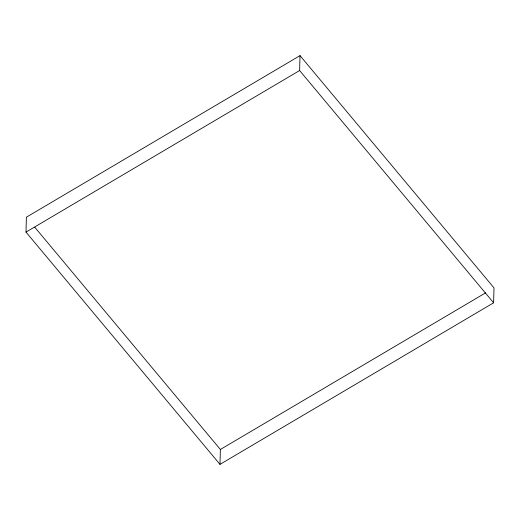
<?xml version="1.0" encoding="UTF-8"?>
<svg xmlns="http://www.w3.org/2000/svg" width="520" height="520" viewBox="0 0 520 520"><rect width="100%" height="100%" fill="white"/><g stroke="black" fill="none" stroke-linecap="round" stroke-linejoin="round"><path stroke-width="0.78" d="M26 232.102L26.39 217.191L300.014 55.62L494 287.898L493.61 302.809L219.986 464.38L26 232.102L299.624 70.525L300.014 55.62M219.986 464.38L220.376 449.475L34.71 227.156M220.376 449.475L485.622 292.844M299.624 70.525L493.61 302.809"/></g></svg>
